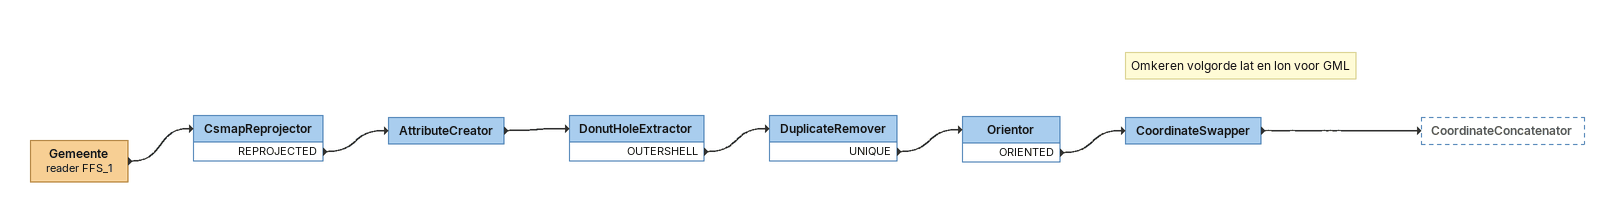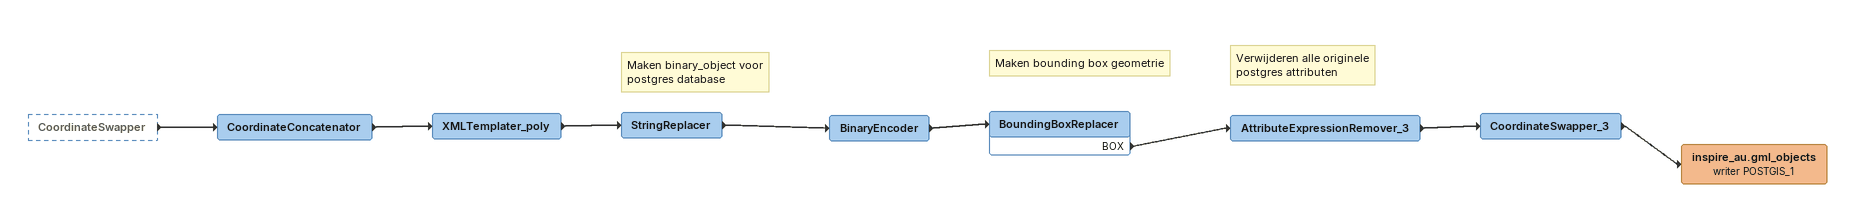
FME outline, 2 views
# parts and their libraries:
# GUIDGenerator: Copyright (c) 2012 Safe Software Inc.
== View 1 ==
Gemeente (reader FFS_1)
    -> CsmapReprojector
CsmapReprojector
    REPROJECTED -> AttributeCreator
AttributeCreator
    -> DonutHoleExtractor
DonutHoleExtractor
    OUTERSHELL -> DuplicateRemover
DuplicateRemover
    UNIQUE -> Orientor
Orientor
    ORIENTED -> CoordinateSwapper
Note: Omkeren volgorde lat en lon voor GML
CoordinateSwapper
    -> CoordinateConcatenator

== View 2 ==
CoordinateSwapper [outside]
    -> CoordinateConcatenator
CoordinateConcatenator
    -> XMLTemplater_poly
XMLTemplater_poly
    -> StringReplacer
Note: Maken binary_object voor postgres database
StringReplacer
    -> BinaryEncoder
BinaryEncoder
    -> BoundingBoxReplacer
Note: Maken bounding box geometrie
BoundingBoxReplacer
    BOX -> AttributeExpressionRemover_3
Note: Verwijderen alle originele / postgres attributen
AttributeExpressionRemover_3
    -> CoordinateSwapper_3
CoordinateSwapper_3
    -> inspire_au.gml_objects (writer POSTGIS_1)
inspire_au.gml_objects (writer POSTGIS_1)
